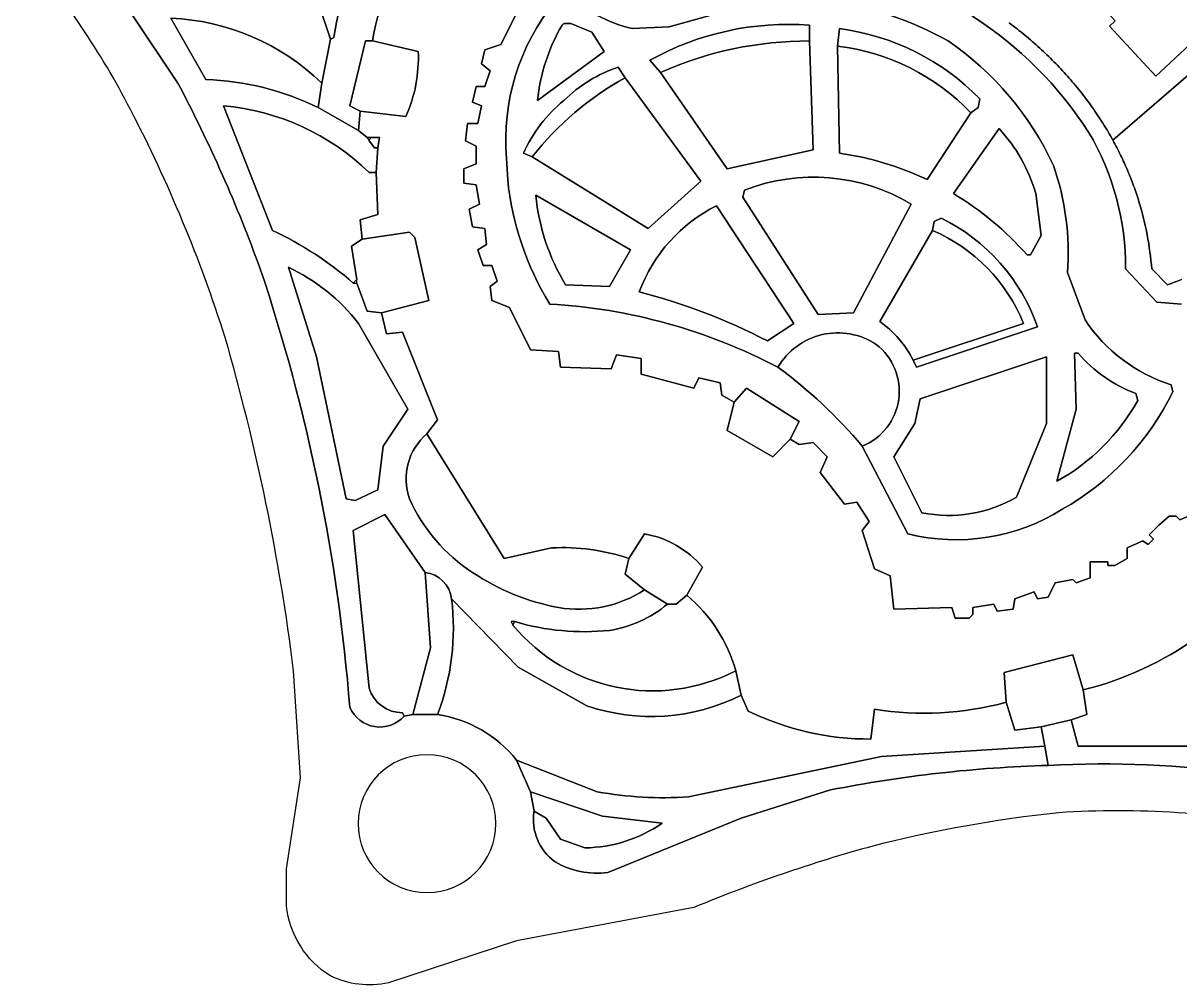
# Model space of a CAD drawing. Header units: millimetres. Extents: x -96818 to 270234, y -29270 to 336698.
# Drawn here: x -73268 to 136556, y -29270 to 145245 of the extents above; entities that cross this region are included whole.
import ezdxf

# ---------------------------------------------------------------- set-up
doc = ezdxf.new("R2010")
doc.units = ezdxf.units.MM
for name, color, linetype in [('01_MAIN_BUILDING', 7, 'Continuous'), ('02_CHALETS', 7, 'Continuous'), ('03_REGIONS', 7, 'Continuous'), ('REGION_HOLES', 7, 'Continuous')]:
    doc.layers.add(name, color=color, linetype=linetype)

msp = doc.modelspace()

# ---------------------------------------------------------------- linework, layer by layer
at = {"layer": '01_MAIN_BUILDING'}
msp.add_lwpolyline([(139728, 33790, -0.0933567), (119038, 24241), (117128, 30607), (104714, 27424), (105033, 22012, -0.1077793), (81159, 20739), (80523, 15328, -0.1138914), (58241, 20421), (56968, 23286), (56013, 27742, 0.1497803), (47101, 41429), (49965, 46522, 0.1743176), (39461, 52570), (36596, 48114, 0.0934526), (22591, 50023), (13996, 48114), (-9, 70714), (1901, 73260), (-4465, 89175), (-7330, 88857), (-8285, 92677), (309, 94905), (-2237, 106364), (-3192, 107319), (-11786, 106046), (-12105, 109547), (-8922, 110502), (-9240, 118141), (-8922, 122598), (-8603, 124508), (-10195, 124508), (-10832, 124508), (-12423, 125781), (-12105, 129282), (-3829, 128327, 0.1155318), (-1601, 140105), (-9877, 142014, -0.1348683), (-646, 162705)], format="xyb", dxfattribs=at)
msp.add_lwpolyline([(19408, 153474), (13360, 141378), (10495, 140423), (9858, 137876), (11450, 136603), (10495, 133738), (8904, 133738), (8267, 130874), (9858, 130237), (9222, 127054), (7312, 127054), (6994, 123871), (8904, 122916), (8904, 119733), (6675, 118778), (6675, 116232), (8904, 115913), (9540, 112412), (7630, 111457), (8267, 108274), (10495, 107956), (10813, 105091), (9222, 104136), (10177, 101271), (11768, 101271), (12723, 98406), (11450, 97451), (11768, 94905), (14951, 93632), (18771, 85992), (23864, 85674), (24182, 82809), (33413, 82491), (34368, 85037), (38824, 84401), (38824, 81536), (48374, 78990), (49329, 80899), (53148, 79944), (53467, 77716), (55695, 76443), (54422, 71350), (62698, 66576), (65881, 69759), (67472, 68804), (70019, 69122), (72565, 66576), (71292, 63711), (75748, 57981), (77976, 58300), (80205, 54798), (78931, 53207), (81159, 46204), (84024, 44931), (84661, 38883), (95165, 39201), (95802, 37291), (98348, 37291), (98985, 37928), (98985, 39201), (102804, 39838), (103441, 38564), (106306, 38883), (106624, 40793), (110125, 42066), (110762, 40793), (112672, 41111), (113945, 43657), (117128, 44294), (117765, 43657), (120311, 44612), (120311, 46204), (120311, 47477), (123494, 47477), (123494, 46840), (124768, 46840), (126996, 48114), (126996, 50023), (129861, 51297), (130815, 50660), (131762, 51607), (130967, 52403), (132725, 54162), (134635, 55753), (135908, 55753), (136545, 55116), (138137, 55753)], dxfattribs=at)
at = {"layer": '02_CHALETS'}
msp.add_lwpolyline([(125056, 155481), (127084, 153287), (133627, 159334), (143094, 149090), (139365, 145643), (141046, 143823), (132169, 135619), (123789, 144686), (124832, 145650), (120035, 150840)], close=True, dxfattribs=at)
at = {"layer": '03_REGIONS'}
for points in [[(136863, 94268), (132407, 94587), (126677, 100634, 0.1387135), (119993, 125462, 0.1073728), (98985, 146471, 0.1089892), (69700, 156020), (56650, 155383), (45191, 151564), (40734, 151882, -0.2136712), (36278, 157930), (39143, 169707, -0.0965747), (58878, 204403), (59833, 204403), (57286, 211087), (60788, 217135), (61424, 217135), (62379, 217135, -0.1683799), (74157, 223501, -0.1257727), (89117, 221273), (107579, 211406), (137500, 191671)], [(-646, 162705, 0.1348683), (-9877, 142014), (-11150, 142014), (-14015, 130237), (-12105, 129282), (-12423, 125781), (-19744, 129919), (-19108, 134375), (-17516, 142333), (-16879, 142651, -0.1544257), (-7648, 162386, 0.1725906)], [(157553, -906, 0.0666586), (114582, 1959, 0.0357743), (80841, -4089, 0.0306481), (48374, -15230), (16225, -21277), (-7012, -28917, -0.1658731), (-17516, -27644, -0.233387), (-25474, -14911), (-25474, -8227), (-22927, 8325), (-24200, 27742, 0.0389513), (-36614, 88220, 0.0424157), (-53803, 129600, 0.0550873), (-73220, 158567)], [(-19744, 149017), (-17516, 142333), (-19108, 134375, 0.1835974), (-46482, 146152), (-40116, 135012, -0.1061356), (-19744, 129919), (-12423, 125781), (-10832, 124508), (-10513, 123871), (-9558, 122598), (-8922, 122598), (-9240, 118141), (-10513, 118141, 0.1717839), (-36933, 130237), (-28020, 107637, -0.0673744), (-13378, 98088), (-12741, 98088), (-10832, 92995), (-8285, 92677), (-7330, 88857), (-4465, 89175), (1901, 73260), (-9, 70714, 0.3132524), (-3192, 58936, 0.1455711), (8267, 45567, 0.1021535), (23864, 39201, 0.1856826), (39461, 42384), (43599, 39838, -0.1403134), (33095, 35063, -0.0994661), (15906, 36655), (15270, 36655), (15588, 36018, 0.353068), (56013, 27742), (56968, 23286, -0.2012342), (28957, 21376), (16543, 28379), (4447, 40793, 0.3454268), (-327, 45567), (-7648, 56071), (-13378, 53207), (-10513, 24559, 0.3293495), (-4465, 20103), (-4147, 19466, -0.5407405), (-14015, 21057, 0.061112), (-30248, 100634, 0.0341967), (-45209, 134375), (-61761, 159203)], [(98985, 146471, -0.1073728), (119993, 125462, -0.1387135), (126677, 100634), (132407, 94587), (136863, 94268)], [(147781, 144230), (124407, 123991, 0.0145078), (122598, 127065, 0.0140527), (120617, 130030, 0.0138463), (118470, 132885, 0.0134139), (116170, 135619, 0.0132552), (113720, 138235, 0.0128914), (111137, 140719, 0.01278), (108419, 143076, 0.0125132), (105585, 145293, -0.0058127)], [(136869, 98723, -0.015945), (134317, 97770), (131452, 100634, 0.0274556), (130631, 106789, 0.0272964), (129143, 112816, 0.013249), (128176, 115706, 0.0130158), (127058, 118541, 0.0128075), (125802, 121300, 0.0125057), (124407, 123991), (147781, 144230, -0.0143273)], [(183336, 686, 0.0966222), (112672, 10553), (112035, 14055), (111399, 17556), (116810, 18829), (118083, 14055), (139410, 14055, -0.0879353)]]:
    msp.add_lwpolyline(points, format="xyb", dxfattribs=at)
for points in [[(-16561, 171299, -0.1725906), (-7648, 162386, 0.1544257), (-16879, 142651), (-17516, 142333), (-19744, 149017), (-20062, 159203, -0.1044972)], [(14315, 122598, -0.196551), (24501, 150609), (25456, 150609, 0.1321938), (37233, 144243), (43917, 144561), (59833, 149017), (72247, 149336, -0.0961369), (94528, 142014, -0.1348995), (113627, 119415, -0.1023787), (116173, 99998), (119356, 91404, 0.1706858), (134953, 79626), (135272, 78353, -0.1521185), (115218, 57026, -0.203519), (87207, 52570), (78931, 68485, 0.5801781), (81478, 86947, 0.430483), (63653, 82809, 0.1067444), (22272, 94268, -0.1140263), (14633, 116868)], [(-19108, 134375), (-19744, 129919, 0.1061356), (-40116, 135012), (-46482, 146152, -0.1835974)], [(24819, 145198), (26092, 145198), (29912, 143606), (32140, 140105), (20044, 131192, -0.1076059), (24501, 144879)], [(69382, 142014, 0.1055237), (42326, 136285), (40416, 138513, -0.1462609), (69382, 144879)], [(74475, 141060), (74793, 144243, -0.169847), (100258, 131510), (99940, 129919), (98666, 128964, 0.1738012)], [(-9877, 142014), (-1601, 140105, -0.1155318), (-3829, 128327), (-12105, 129282), (-14015, 130237), (-11150, 142014)], [(42326, 136285, -0.1055237), (69382, 142014), (70019, 122279), (54422, 118778)], [(74793, 121643), (74475, 141060, -0.1738012), (98666, 128964), (90709, 116868, 0.0751495)], [(35960, 135330, 0.1010409), (19089, 121006), (17498, 121643, -0.1159705), (24819, 131192, -0.1183792), (34686, 137240)], [(35960, 135330), (49647, 116550), (40098, 107956), (19089, 121006, -0.1010409)], [(-10513, 118141), (-9240, 118141), (-8922, 110502), (-12105, 109547), (-11786, 106046), (-13696, 104772), (-12741, 98725), (-13378, 98088, 0.0673744), (-28020, 107637), (-36933, 130237, -0.1717839)], [(109171, 103181), (108852, 103181, 0.0768504), (95483, 114322), (103759, 126099, -0.1154973), (110444, 114322), (111399, 106682), (109489, 103181)], [(87844, 112412), (77340, 92677), (70974, 92358), (57286, 113685), (57605, 114958, -0.2309607)], [(19726, 114003), (36915, 104136), (33095, 97451), (25137, 97770, -0.1132015)], [(66517, 90767), (61743, 87584, 0.0552789), (38506, 96496, -0.191431), (52512, 112094)], [(91664, 107637), (91982, 109229), (93255, 109865, -0.196553), (110762, 90130), (88799, 82809), (88162, 84082), (108216, 90767, 0.1963369)], [(82114, 91085), (91664, 107637, -0.1963369), (108216, 90767), (88162, 84082, 0.1295182)], [(-7967, 68485), (-8922, 60528), (-13060, 58618), (-14651, 58936), (-20062, 84719), (-25155, 100953, -0.1174912), (-12423, 90767), (-3510, 75170)], [(78931, 68485, 0.0590684), (63653, 82809, -0.430483), (81478, 86947, -0.5801781)], [(112354, 84719), (112354, 72623), (106942, 59254, -0.1830162), (89754, 56390), (84661, 66576), (88481, 72623), (89435, 77080)], [(117447, 85356), (118083, 85356, 0.1247057), (128587, 78035), (128906, 76761, -0.1398173), (114263, 62119), (117765, 75170)], [(-3192, 58936, -0.3132524), (-9, 70714), (13996, 48114), (22591, 50023, -0.0934526), (36596, 48114), (35960, 45249), (39461, 42384, -0.1856826), (23864, 39201, -0.1021535), (8267, 45567, -0.1455711)], [(-7648, 56071), (-327, 45567), (628, 31880), (-2556, 19784), (-4147, 19466), (-4465, 20103, -0.3293495), (-10513, 24559), (-13378, 53207)], [(36596, 48114), (39461, 52570, -0.1743176), (49965, 46522), (47101, 41429), (45191, 39838), (43599, 39838), (39461, 42384), (35960, 45249)], [(-327, 45567, -0.3454268), (4447, 40793, -0.1214561), (1901, 19784), (-2556, 19784), (628, 31880)], [(4447, 40793), (16543, 28379), (28957, 21376, 0.2012342), (56968, 23286), (58241, 20421, 0.1138914), (80523, 15328), (81159, 20739, 0.1077793), (105033, 22012), (106624, 16919), (111399, 17556), (112035, 14055), (82433, 12145), (47419, 4824, -0.0599415), (30867, 5779), (16225, 11508, 0.1897348), (1901, 19784, 0.1214561)], [(45191, 39838), (47101, 41429, -0.1497803), (56013, 27742, -0.353068), (15588, 36018), (15906, 36655, 0.0994661), (33095, 35063, 0.1403134), (43599, 39838)], [(139728, 33790), (143229, 29333), (144980, 28856), (144503, 28379), (145139, 28060, 0.0879353), (139410, 14055), (118083, 14055), (116810, 18829), (119675, 19784), (119038, 24241, 0.0933567)], [(82433, 12145), (112035, 14055), (112672, 10553, 0.0417756), (73202, 6097), (56968, 1004), (32777, -8863, -0.1690128), (23227, -6954, -0.2830834), (19408, 2277), (21636, 1004), (24182, -2816), (28639, -4407, 0.1478872), (42644, 49), (31822, 1322), (18771, 5779), (16225, 11508), (30867, 5779, 0.0599415), (47419, 4824)], [(19408, 2277), (18771, 5779), (31822, 1322), (42644, 49, -0.1478872), (28639, -4407), (24182, -2816), (21636, 1004)]]:
    msp.add_lwpolyline(points, format="xyb", close=True, dxfattribs=at)
for points in [[(-10513, 123871), (-10195, 124508), (-8603, 124508), (-8922, 122598), (-9558, 122598)], [(-13696, 104772), (-11786, 106046), (-3192, 107319), (-2237, 106364), (309, 94905), (-8285, 92677), (-10832, 92995), (-12741, 98088), (-12741, 98725)], [(54422, 71350), (55695, 76443), (57923, 78990), (67472, 72942), (65881, 69759), (62698, 66576)], [(119038, 24241), (119675, 19784), (116810, 18829), (111399, 17556), (106624, 16919), (105033, 22012), (104714, 27424), (117128, 30607)]]:
    msp.add_lwpolyline(points, close=True, dxfattribs=at)
msp.add_circle((0, 0), 12500, dxfattribs=at)
at = {"layer": 'REGION_HOLES'}
for points in [[(-61761, 159203), (-45209, 134375, -0.0341967), (-30248, 100634, -0.061112), (-14015, 21057, 0.5407405), (-4147, 19466), (-2556, 19784), (1901, 19784, -0.1897348), (16225, 11508), (18771, 5779), (19408, 2277, 0.2830834), (23227, -6954, 0.1690128), (32777, -8863), (56968, 1004), (73202, 6097, -0.0417756), (112672, 10553, -0.0966222), (183336, 686, 0.323086)], [(105585, 145293, -0.0125132), (108419, 143076, -0.01278), (111137, 140719, -0.0128914), (113720, 138235, -0.0132552), (116170, 135619, -0.0134139), (118470, 132885, -0.0138463), (120617, 130030, -0.0140527), (122598, 127065, -0.0145078), (124407, 123991, -0.0125057), (125802, 121300, -0.0128075), (127058, 118541, -0.0130158), (128176, 115706, -0.013249), (129143, 112816, -0.0272964), (130631, 106789, -0.0274556), (131452, 100634), (134317, 97770, 0.015945), (136869, 98723, 0.0139127)]]:
    msp.add_lwpolyline(points, format="xyb", dxfattribs=at)
msp.add_lwpolyline([(127084, 153287), (125056, 155481), (120035, 150840), (124832, 145650), (123789, 144686), (132169, 135619), (141046, 143823), (139365, 145643), (143094, 149090), (133627, 159334)], close=True, dxfattribs=at)
msp.add_lwpolyline([(138137, 55753), (136545, 55116), (135908, 55753), (134635, 55753), (132725, 54162), (130967, 52403), (131762, 51607), (130815, 50660), (129861, 51297), (126996, 50023), (126996, 48114), (124768, 46840), (123494, 46840), (123494, 47477), (120311, 47477), (120311, 46204), (120311, 44612), (117765, 43657), (117128, 44294), (113945, 43657), (112672, 41111), (110762, 40793), (110125, 42066), (106624, 40793), (106306, 38883), (103441, 38564), (102804, 39838), (98985, 39201), (98985, 37928), (98348, 37291), (95802, 37291), (95165, 39201), (84661, 38883), (84024, 44931), (81159, 46204), (78931, 53207), (80205, 54798), (77976, 58300), (75748, 57981), (71292, 63711), (72565, 66576), (70019, 69122), (67472, 68804), (65881, 69759), (67472, 72942), (57923, 78990), (55695, 76443), (53467, 77716), (53148, 79944), (49329, 80899), (48374, 78990), (38824, 81536), (38824, 84401), (34368, 85037), (33413, 82491), (24182, 82809), (23864, 85674), (18771, 85992), (14951, 93632), (11768, 94905), (11450, 97451), (12723, 98406), (11768, 101271), (10177, 101271), (9222, 104136), (10813, 105091), (10495, 107956), (8267, 108274), (7630, 111457), (9540, 112412), (8904, 115913), (6675, 116232), (6675, 118778), (8904, 119733), (8904, 122916), (6994, 123871), (7312, 127054), (9222, 127054), (9858, 130237), (8267, 130874), (8904, 133738), (10495, 133738), (11450, 136603), (9858, 137876), (10495, 140423), (13360, 141378), (19408, 153474)], dxfattribs=at)
for points in [[(24501, 150609, 0.196551), (14315, 122598), (14633, 116868, 0.1140263), (22272, 94268, -0.1067444), (63653, 82809, -0.0590684), (78931, 68485), (87207, 52570, 0.203519), (115218, 57026, 0.1521185), (135272, 78353), (134953, 79626, -0.1706858), (119356, 91404), (116173, 99998, 0.1023787), (113627, 119415, 0.1348995), (94528, 142014, 0.0961369), (72247, 149336), (59833, 149017), (43917, 144561), (37233, 144243, -0.1321938), (25456, 150609)], [(26092, 145198), (24819, 145198), (24501, 144879, 0.1076059), (20044, 131192), (32140, 140105), (29912, 143606)], [(69382, 142014), (69382, 144879, 0.1462609), (40416, 138513), (42326, 136285), (54422, 118778), (70019, 122279)], [(74793, 144243), (74475, 141060), (74793, 121643, -0.0751495), (90709, 116868), (98666, 128964), (99940, 129919), (100258, 131510, 0.169847)], [(49647, 116550), (35960, 135330), (34686, 137240, 0.1183792), (24819, 131192, 0.1159705), (17498, 121643), (19089, 121006), (40098, 107956)], [(108852, 103181), (109171, 103181), (109489, 103181), (111399, 106682), (110444, 114322, 0.1154973), (103759, 126099), (95483, 114322, -0.0768504)], [(77340, 92677), (87844, 112412, 0.2309607), (57605, 114958), (57286, 113685), (70974, 92358)], [(36915, 104136), (19726, 114003, 0.1132015), (25137, 97770), (33095, 97451)], [(61743, 87584), (66517, 90767), (52512, 112094, 0.191431), (38506, 96496, -0.0552789)], [(91664, 107637), (82114, 91085, -0.1295182), (88162, 84082), (88799, 82809), (110762, 90130, 0.196553), (93255, 109865), (91982, 109229)], [(-8922, 60528), (-7967, 68485), (-3510, 75170), (-12423, 90767, 0.1174912), (-25155, 100953), (-20062, 84719), (-14651, 58936), (-13060, 58618)], [(112354, 72623), (112354, 84719), (89435, 77080), (88481, 72623), (84661, 66576), (89754, 56390, 0.1830162), (106942, 59254)], [(118083, 85356), (117447, 85356), (117765, 75170), (114263, 62119, 0.1398173), (128906, 76761), (128587, 78035, -0.1247057)]]:
    msp.add_lwpolyline(points, format="xyb", close=True, dxfattribs=at)
msp.add_circle((0, 0), 12500, dxfattribs=at)

doc.saveas('drawing.dxf')
